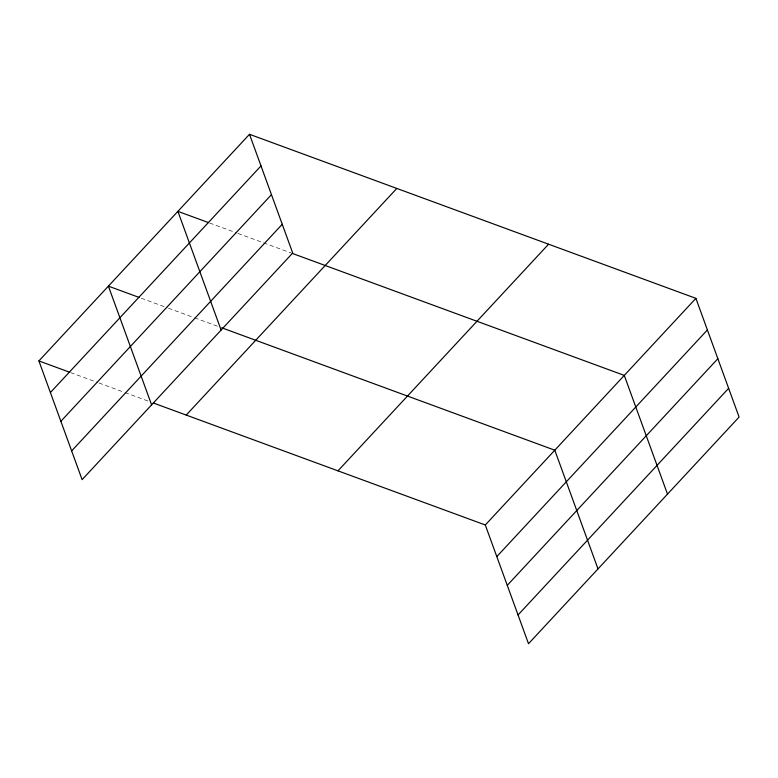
<?xml version="1.0" encoding="UTF-8"?>
<svg xmlns="http://www.w3.org/2000/svg" width="778" height="778" viewBox="0 0 778 778"><rect width="100%" height="100%" fill="white"/><g stroke="black" fill="none" stroke-linecap="round" stroke-linejoin="round"><path stroke-width="0.58" stroke-dasharray="3.89 2.92" d="M209.622 223.014L236.813 233.001M237.951 233.419L291.205 252.996M141.256 298.217L167.319 307.796M168.456 308.214L193.382 317.375M194.519 317.794L218.317 326.536M70.633 372.594L97.824 382.591M98.962 383L123.887 392.161M125.015 392.579L148.812 401.331"/><path stroke-width="1.17" d="M249.495 134.293L292.703 253.015L82.108 479.656L38.9 360.934L249.495 134.293L695.892 298.344L739.1 417.066L528.505 643.707L485.297 524.985L153.344 402.994M50.405 392.54L261 165.909M60.869 421.287L271.464 194.656M71.644 450.909L282.249 224.268M186.214 415.073L396.809 188.432M337.983 470.846L548.578 244.214M485.297 524.985L695.892 298.344M496.802 556.601L707.396 329.96M507.266 585.348L717.861 358.707M518.041 614.96L728.636 388.319M208.485 222.596L177.89 211.353L221.108 330.066M292.343 253.414L624.287 375.404L667.495 494.127M138.99 297.381L108.395 286.139L151.603 404.861M221.711 327.781L554.792 450.199L598 568.913M38.9 360.934L69.495 372.176"/></g></svg>
